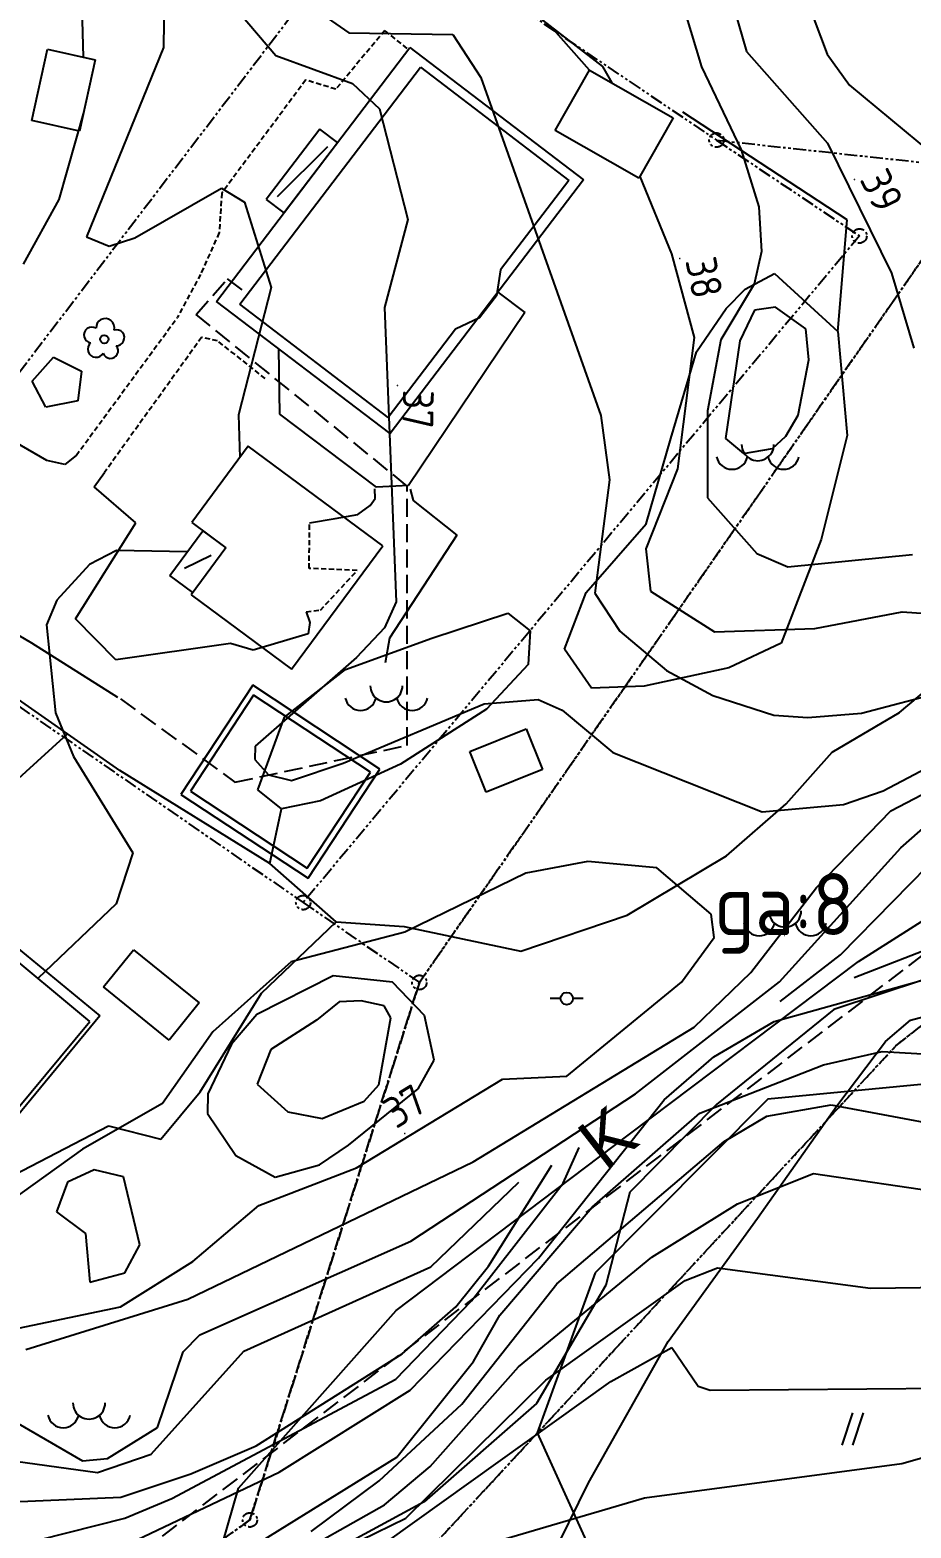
# Model space of a CAD drawing. Header units: metres. Extents: x 139929 to 142176, y 6401995 to 6404420.
# Drawn here: x 140581.7 to 140624.4, y 6402336.5 to 6402409.2 of the extents above; entities that cross this region are included whole.
import ezdxf
from ezdxf.enums import TextEntityAlignment as Align

# ---------------------------------------------------------------- set-up
doc = ezdxf.new("R2010")
doc.units = ezdxf.units.M
doc.header["$LTSCALE"] = 0.5
for name, pattern in [('DASHED', [0.75, 0.5, -0.25]), ('DASHED2', [0.375, 0.25, -0.125]), ('DGN Style 3', [2.464518, 1.76037, -0.704148]), ('HAECK', [0]), ('PHANTOM', [2.5, 1.25, -0.25, 0.25, -0.25, 0.25, -0.25])]:
    doc.linetypes.add(name, pattern=pattern)
doc.layers.get('0').update_dxf_attribs({"color": 1})
doc.layers.add('LM_GRÄNSPUNKT_TEXT_NY', color=94, linetype='Continuous', lineweight=25)
for name, color, linetype in [('M-BEF-BELYSNINGSSTOLPE', 4, 'Continuous'), ('M-BEF-BYGGNAD', 3, 'Continuous'), ('M-BEF-HÄCK', 7, 'Continuous'), ('M-BEF-MARKLINJE', 4, 'Continuous'), ('M-BEF-MUR', 4, 'Continuous'), ('M-BEF-NIVÅKURVA-PRIMÄR-0.5M', 12, 'Continuous'), ('M-BEF-NIVÅKURVA-PRIMÄR-1.0M', 12, 'Continuous'), ('M-BEF-STAKET', 4, 'STAKET'), ('M-BEF-TELE', 4, 'TELELEDNING'), ('M-BEF-TELE-INFO', 4, 'Continuous'), ('M-BEF-TELE-TEXT', 1, 'Continuous'), ('M-BEF-TRÄD', 4, 'Continuous'), ('M-BEF-VÄGKANT', 1, 'DASHED'), ('M-BEF-VÄGKANTSTÖD', 1, 'Continuous'), ('M-GR-FASTIGHETSGRÄNS', 3, 'PHANTOM'), ('M-GR-RÄTTIGHETSGRÄNS', 3, 'DASHED')]:
    doc.layers.add(name, color=color, linetype=linetype)
doc.styles.add('ISO', font='iso.shx', dxfattribs={"height": 2.5})
doc.styles.add('ITALICC', font='italicc', dxfattribs={"oblique": 10})
doc.styles.get("Standard").update_dxf_attribs({"font": 'simplex8.shx'})
doc.styles.add('Style-font35', font='font35.shx')
doc.linetypes.add('STAKET', pattern='A,7,[134,morastr.shx,S=0.8,R=0,X=0,Y=0],0.6,[134,morastr.shx,S=0.8,R=0,X=0,Y=0],1', length=8.6)
doc.linetypes.add('TELELEDNING', pattern='A,3,-0.5,["T",Standard,S=0.5,R=0,X=0,Y=-0.25],-0.5', length=4)

# ---------------------------------------------------------------- blocks, each defined once
blk = doc.blocks.new('osynlig cirkel')
blk.add_circle((0, 0), 0.005)
blk = doc.blocks.new('OSYNLIG')
blk.add_blockref('osynlig cirkel', (0, 0))
blk = doc.blocks.new('PRI_L_ALLM')
for points in [[(-0.3, 0, 0), (-0.8, 0, 0)], [(0.8, 0, 0), (0.3, 0, 0)]]:
    blk.add_polyline3d(points)
blk.add_circle((0, 0), 0.3)
blk = doc.blocks.new('PRI_M_BERG')
for centre, radius, start, end in [((0, 0.867), 0.784, 179.99999, 0.00001), ((-1.252, 0.43), 0.765, 192.29023, 347.70977), ((1.252, 0.43), 0.765, 192.29023, 347.70977)]:
    blk.add_arc(centre, radius, start, end)
blk = doc.blocks.new('PRI_M_ÅKER')
for points in [[(0.259, 1.556, 0), (-0.259, 0, 0)], [(0.778, 1.556, 0), (0.259, 0, 0)]]:
    blk.add_polyline3d(points)
blk = doc.blocks.new('LIGGARPUNKT')
blk.add_circle((0, 0), 0.35)
at = {"layer": 'LM_GRÄNSPUNKT_TEXT_NY', "style": 'ITALICC', "oblique": 10}
blk.add_attdef('PUNKTBETECKNING', (0.5, -0.35), '', height=0.7, dxfattribs=at)
blk = doc.blocks.new('PRI_V_POLLARE')
blk.add_circle((0, 0), 0.2)
blk = doc.blocks.new('PRI_M_LÖVTRÄD')
blk.add_circle((0, 0), 0.2)
for centre, radius, start, end in [((0.047722, 0.56156), 0.443002, 345.022908, 184.096476), ((-0.601762, 0.206006), 0.384732, 57.341651, 261.23001), ((0.585988, 0.07036), 0.392534, 269.444378, 106.321877), ((-0.395828, -0.476108), 0.401424, 131.233971, 330.911027), ((0.306072, -0.564084), 0.367104, 196.976003, 41.224955)]:
    blk.add_arc(centre, radius, start, end)
blk = doc.blocks.new('PRI_NIVÅ_HÖJDPKT')
at = {"color": 0, "linetype": 'Continuous', "lineweight": -3}
blk.add_circle((183, 184), 0.0005, dxfattribs=at)

msp = doc.modelspace()

# ---------------------------------------------------------------- linework, layer by layer
at = {"layer": 'M-BEF-BYGGNAD'}
for p, q in [((140590.717, 6402395.998), (140600.096, 6402408.313)), ((140600.096, 6402408.313), (140608.524, 6402401.895)), ((140581.748, 6402404.773), (140582.511, 6402408.234)), ((140581.748, 6402404.773), (140582.511, 6402408.234)), ((140582.511, 6402408.234), (140584.833, 6402407.723)), ((140582.511, 6402408.234), (140584.833, 6402407.723)), ((140584.833, 6402407.723), (140584.07, 6402404.262)), ((140584.833, 6402407.723), (140584.07, 6402404.262)), ((140591.843, 6402395.859), (140600.612, 6402407.359)), ((140591.843, 6402395.859), (140600.612, 6402407.359)), ((140600.612, 6402407.359), (140607.816, 6402401.855)), ((140600.612, 6402407.359), (140607.816, 6402401.855)), ((140607.154, 6402404.292), (140608.82, 6402407.216)), ((140608.82, 6402407.216), (140612.891, 6402404.896)), ((140584.07, 6402404.262), (140581.748, 6402404.773)), ((140584.07, 6402404.262), (140581.748, 6402404.773)), ((140612.891, 6402404.896), (140611.225, 6402401.972)), ((140595.729, 6402404.354), (140593.127, 6402400.938)), ((140596.585, 6402403.703), (140595.729, 6402404.354)), ((140611.225, 6402401.972), (140607.154, 6402404.292)), ((140593.684, 6402401.091), (140596.123, 6402403.517)), ((140593.983, 6402400.286), (140596.585, 6402403.703)), ((140608.524, 6402401.895), (140599.145, 6402389.58)), ((140607.816, 6402401.855), (140604.51, 6402397.523)), ((140607.816, 6402401.855), (140604.51, 6402397.523)), ((140593.127, 6402400.938), (140593.983, 6402400.286)), ((140604.51, 6402397.523), (140604.301, 6402396.26)), ((140604.51, 6402397.523), (140604.301, 6402396.26)), ((140599.145, 6402389.58), (140590.717, 6402395.998)), ((140604.301, 6402396.26), (140603.488, 6402395.195)), ((140604.301, 6402396.26), (140603.488, 6402395.195)), ((140604.371, 6402396.442), (140605.679, 6402395.457)), ((140599.047, 6402390.365), (140591.843, 6402395.859)), ((140599.047, 6402390.365), (140591.843, 6402395.859)), ((140605.679, 6402395.457), (140600.036, 6402387.064)), ((140603.488, 6402395.195), (140602.311, 6402394.642)), ((140603.488, 6402395.195), (140602.311, 6402394.642)), ((140602.311, 6402394.642), (140599.047, 6402390.365)), ((140602.311, 6402394.642), (140599.047, 6402390.365)), ((140581.769, 6402392.13), (140582.799, 6402393.285)), ((140582.799, 6402393.285), (140584.162, 6402392.612)), ((140593.785, 6402390.52), (140593.742, 6402393.694)), ((140584.162, 6402392.612), (140583.982, 6402391.165)), ((140582.44, 6402390.86), (140581.769, 6402392.13)), ((140583.982, 6402391.165), (140582.44, 6402390.86)), ((140598.491, 6402386.976), (140593.785, 6402390.52)), ((140592.256, 6402388.971), (140589.515, 6402385.266)), ((140598.785, 6402384.139), (140592.256, 6402388.971)), ((140600.036, 6402387.064), (140598.491, 6402386.976)), ((140589.515, 6402385.266), (140591.172, 6402384.04)), ((140588.447, 6402382.695), (140590.055, 6402384.867)), ((140590.055, 6402384.867), (140591.172, 6402384.04)), ((140589.164, 6402383.049), (140590.454, 6402383.687)), ((140591.172, 6402384.04), (140589.484, 6402381.761)), ((140594.356, 6402378.155), (140598.785, 6402384.139)), ((140589.564, 6402381.869), (140588.447, 6402382.695)), ((140589.484, 6402381.761), (140594.356, 6402378.155)), ((140592.479, 6402377.368), (140588.99, 6402372.075)), ((140598.649, 6402373.302), (140592.479, 6402377.368)), ((140592.52, 6402376.886), (140589.45, 6402372.227)), ((140598.19, 6402373.15), (140592.52, 6402376.886)), ((140603.019, 6402374.163), (140605.75, 6402375.252)), ((140605.75, 6402375.252), (140606.538, 6402373.278)), ((140603.807, 6402372.188), (140603.019, 6402374.163)), ((140595.119, 6402368.491), (140598.19, 6402373.15)), ((140595.16, 6402368.009), (140598.649, 6402373.302)), ((140606.538, 6402373.278), (140603.807, 6402372.188)), ((140588.99, 6402372.075), (140595.16, 6402368.009)), ((140589.45, 6402372.227), (140595.119, 6402368.491)), ((140584.569, 6402361.049), (140579.462, 6402365.295)), ((140580.652, 6402364.959), (140585.047, 6402361.325)), ((140585.231, 6402362.733), (140586.685, 6402364.533)), ((140585.231, 6402362.733), (140586.685, 6402364.533)), ((140586.685, 6402364.533), (140589.877, 6402361.955)), ((140586.685, 6402364.533), (140589.877, 6402361.955)), ((140588.424, 6402360.156), (140585.231, 6402362.733)), ((140588.424, 6402360.156), (140585.231, 6402362.733)), ((140589.877, 6402361.955), (140588.424, 6402360.156)), ((140589.877, 6402361.955), (140588.424, 6402360.156)), ((140585.047, 6402361.325), (140580.038, 6402355.268)), ((140580.299, 6402355.915), (140584.569, 6402361.049))]:
    msp.add_line(p, q, dxfattribs=at)
at = {"layer": 'M-BEF-HÄCK', "color": 1, "linetype": 'HAECK', "lineweight": -3}
for p, q in [((140586.017, 6402373.239), (140578.803, 6402378.291)), ((140593.301, 6402368.73), (140586.017, 6402373.239))]:
    msp.add_line(p, q, dxfattribs=at)
at = {"layer": 'M-BEF-HÄCK', "lineweight": -3}
for p, q in [((140586.017, 6402373.239), (140578.803, 6402378.291)), ((140593.301, 6402368.73), (140586.017, 6402373.239))]:
    msp.add_line(p, q, dxfattribs=at)
at = {"layer": 'M-BEF-MARKLINJE'}
for p, q in [((140608.82, 6402407.216, 38.002), (140607.072, 6402409.194, 37.917)), ((140620.871, 6402394.533, 38.664), (140621.323, 6402399.96, 38.948)), ((140616.385, 6402396.588, 38.309), (140617.807, 6402397.342, 38.536)), ((140617.807, 6402397.342, 38.536), (140620.871, 6402394.533, 38.664)), ((140615.464, 6402395.653, 38.096), (140616.385, 6402396.588, 38.309)), ((140614.012, 6402393.552, 37.882), (140615.464, 6402395.653, 38.096)), ((140620.871, 6402394.533, 38.664), (140621.331, 6402389.485, 38.607)), ((140612.777, 6402389.351, 37.74), (140614.012, 6402393.552, 37.882)), ((140621.331, 6402389.485, 38.607), (140620.074, 6402384.448, 38.181)), ((140611.568, 6402385.206, 37.357), (140612.777, 6402389.351, 37.74)), ((140608.663, 6402381.87, 37.328), (140611.568, 6402385.206, 37.357)), ((140620.074, 6402384.448, 38.181), (140618.122, 6402379.406, 37.925)), ((140607.609, 6402379.121, 37.186), (140608.663, 6402381.87, 37.328)), ((140601.177, 6402379.65, 37.098), (140604.857, 6402380.863, 37.169)), ((140604.857, 6402380.863, 37.169), (140605.949, 6402380.016, 37.155)), ((140605.949, 6402380.016, 37.155), (140605.852, 6402378.383, 37.055)), ((140596.985, 6402378.142, 37.155), (140601.177, 6402379.65, 37.098)), ((140618.122, 6402379.406, 37.925), (140615.591, 6402378.21, 37.641)), ((140608.925, 6402377.226, 37.072), (140607.609, 6402379.121, 37.186)), ((140594.024, 6402375.821, 37.069), (140596.985, 6402378.142, 37.155)), ((140605.852, 6402378.383, 37.055), (140603.82, 6402376.211, 36.942)), ((140615.591, 6402378.21, 37.641), (140611.476, 6402377.335, 37.214)), ((140623.869, 6402376.046, 37.575), (140626.318, 6402378.11, 37.931)), ((140611.476, 6402377.335, 37.214), (140608.925, 6402377.226, 37.072)), ((140592.72, 6402372.301, 36.942), (140594.024, 6402375.821, 37.069)), ((140603.82, 6402376.211, 36.942), (140599.649, 6402373.55, 36.7)), ((140620.609, 6402374.13, 37.277), (140623.869, 6402376.046, 37.575)), ((140579.625, 6402371.51, 35.932), (140583.478, 6402375.017, 36.359)), ((140618.362, 6402371.62, 36.936), (140620.609, 6402374.13, 37.277)), ((140599.649, 6402373.55, 36.7), (140595.773, 6402371.759, 36.672)), ((140593.874, 6402371.382, 36.771), (140592.72, 6402372.301, 36.942)), ((140593.301, 6402368.73, 36.768), (140593.874, 6402371.382, 36.771)), ((140595.773, 6402371.759, 36.672), (140593.874, 6402371.382, 36.771)), ((140615.474, 6402369.103, 36.879), (140618.362, 6402371.62, 36.936)), ((140621.884, 6402363.961), (140633.39, 6402371.302)), ((140610.658, 6402366.221, 36.907), (140615.474, 6402369.103, 36.879)), ((140596.533, 6402365.9, 36.979), (140593.301, 6402368.73, 36.768)), ((140605.49, 6402364.465, 37.22), (140610.658, 6402366.221, 36.907)), ((140592.894, 6402362.427, 37.078), (140596.533, 6402365.9, 36.979)), ((140596.533, 6402365.9, 36.979), (140599.822, 6402365.668, 37.121)), ((140599.822, 6402365.668, 37.121), (140605.49, 6402364.465, 37.22)), ((140610.766, 6402355.597), (140621.884, 6402363.961)), ((140625.087, 6402363.092, 33.226), (140620.688, 6402361.636, 33.184)), ((140589.922, 6402357.644, 37.206), (140592.894, 6402362.427, 37.078)), ((140624.407, 6402361.12, 33.167), (140626.866, 6402361.779, 33.238)), ((140620.688, 6402361.636, 33.184), (140614.984, 6402357.031, 32.53)), ((140623.198, 6402360.094, 33.138), (140624.407, 6402361.12, 33.167)), ((140620.822, 6402356.963, 32.669), (140623.198, 6402360.094, 33.138)), ((140588.016, 6402355.346, 37.135), (140589.922, 6402357.644, 37.206)), ((140614.984, 6402357.031, 32.53), (140610.773, 6402352.773, 32.246)), ((140616.978, 6402351.522, 31.831), (140620.822, 6402356.963, 32.669)), ((140578.358, 6402352.297, 36.538), (140585.466, 6402355.989, 36.936)), ((140585.466, 6402355.989, 36.936), (140588.016, 6402355.346, 37.135)), ((140599.442, 6402347.032), (140610.766, 6402355.597)), ((140610.773, 6402352.773, 32.246), (140609.619, 6402348.266, 31.834)), ((140612.639, 6402345.539, 31.12), (140616.978, 6402351.522, 31.831)), ((140609.619, 6402348.266, 31.834), (140606.254, 6402342.53, 31.222)), ((140591.779, 6402338.41), (140599.442, 6402347.032)), ((140608.769, 6402338.681, 30.537), (140612.639, 6402345.539, 31.12)), ((140606.254, 6402342.53, 31.222), (140600.803, 6402337.751, 30.981)), ((140606.534, 6402334.125, 30.04), (140608.769, 6402338.681, 30.537)), ((140589.843, 6402331.728), (140591.779, 6402338.41)), ((140600.803, 6402337.751, 30.981), (140593.748, 6402333.944, 31.208))]:
    msp.add_line(p, q, dxfattribs=at)
at = {"layer": 'M-BEF-MARKLINJE', "lineweight": -3}
for p, q in [((140608.82, 6402407.216), (140607.072, 6402409.194)), ((140620.871, 6402394.533), (140621.323, 6402399.96)), ((140616.385, 6402396.588), (140617.807, 6402397.342)), ((140617.807, 6402397.342), (140620.871, 6402394.533)), ((140615.464, 6402395.653), (140616.385, 6402396.588)), ((140614.012, 6402393.552), (140615.464, 6402395.653)), ((140620.871, 6402394.533), (140621.331, 6402389.485)), ((140612.777, 6402389.351), (140614.012, 6402393.552)), ((140621.331, 6402389.485), (140620.074, 6402384.448)), ((140611.568, 6402385.206), (140612.777, 6402389.351)), ((140608.663, 6402381.87), (140611.568, 6402385.206)), ((140620.074, 6402384.448), (140618.122, 6402379.406)), ((140607.609, 6402379.121), (140608.663, 6402381.87)), ((140618.122, 6402379.406), (140615.591, 6402378.21)), ((140608.925, 6402377.226), (140607.609, 6402379.121)), ((140615.591, 6402378.21), (140611.476, 6402377.335)), ((140623.869, 6402376.046), (140626.318, 6402378.11)), ((140611.476, 6402377.335), (140608.925, 6402377.226)), ((140620.609, 6402374.13), (140623.869, 6402376.046)), ((140579.625, 6402371.51), (140583.478, 6402375.017)), ((140618.362, 6402371.62), (140620.609, 6402374.13)), ((140615.474, 6402369.103), (140618.362, 6402371.62)), ((140593.301, 6402368.73), (140593.411, 6402369.241)), ((140610.658, 6402366.221), (140615.474, 6402369.103)), ((140596.533, 6402365.9), (140593.301, 6402368.73)), ((140605.49, 6402364.465), (140610.658, 6402366.221)), ((140592.894, 6402362.427), (140596.533, 6402365.9)), ((140596.533, 6402365.9), (140599.822, 6402365.668)), ((140599.822, 6402365.668), (140605.49, 6402364.465)), ((140625.087, 6402363.092), (140620.688, 6402361.636)), ((140589.922, 6402357.644), (140592.894, 6402362.427)), ((140624.407, 6402361.12), (140626.866, 6402361.779)), ((140620.688, 6402361.636), (140614.984, 6402357.031)), ((140623.198, 6402360.094), (140624.407, 6402361.12)), ((140620.822, 6402356.963), (140623.198, 6402360.094)), ((140588.016, 6402355.346), (140589.922, 6402357.644)), ((140614.984, 6402357.031), (140610.773, 6402352.773)), ((140616.978, 6402351.522), (140620.822, 6402356.963)), ((140578.358, 6402352.297), (140585.466, 6402355.989)), ((140585.466, 6402355.989), (140588.016, 6402355.346)), ((140610.773, 6402352.773), (140609.619, 6402348.266)), ((140612.639, 6402345.539), (140616.978, 6402351.522)), ((140609.619, 6402348.266), (140606.254, 6402342.53)), ((140608.769, 6402338.681), (140612.639, 6402345.539)), ((140606.254, 6402342.53), (140600.803, 6402337.751)), ((140606.534, 6402334.125), (140608.769, 6402338.681)), ((140600.803, 6402337.751), (140593.748, 6402333.944))]:
    msp.add_line(p, q, dxfattribs=at)
at = {"layer": 'M-BEF-MARKLINJE', "lineweight": -3, "ltscale": 0.8}
for p, q in [((140626.636, 6402358.162), (140617.479, 6402357.295)), ((140617.479, 6402357.295), (140609.096, 6402348.858)), ((140609.096, 6402348.858), (140606.279, 6402341.107)), ((140606.279, 6402341.107), (140612.324, 6402327.805))]:
    msp.add_line(p, q, dxfattribs=at)
at = {"layer": 'M-BEF-MUR', "lineweight": -3}
for p, q in [((140582.477, 6402388.273), (140579.069, 6402390.238)), ((140583.351, 6402388.085), (140582.477, 6402388.273)), ((140583.907, 6402388.522), (140583.351, 6402388.085)), ((140584.784, 6402387.005), (140585.276, 6402387.692)), ((140586.796, 6402385.248), (140584.784, 6402387.005)), ((140583.873, 6402380.6), (140586.796, 6402385.248))]:
    msp.add_line(p, q, dxfattribs=at)
at = {"layer": 'M-BEF-NIVÅKURVA-PRIMÄR-0.5M', "linetype": 'Continuous', "lineweight": -3}
for p, q in [((140588.267, 6402417.001, 36.5), (140588.136, 6402408.318, 36.5)), ((140611.782, 6402415.615, 38.5), (140614.255, 6402407.383, 38.5)), ((140619.385, 6402410.563, 39.5), (140620.353, 6402407.984, 39.5)), ((140595.192, 6402410.363, 37.5), (140597.142, 6402409.032, 37.5)), ((140597.142, 6402409.032, 37.5), (140602.181, 6402408.942, 37.5)), ((140588.136, 6402408.318, 36.5), (140584.402, 6402399.126, 36.5)), ((140602.181, 6402408.942, 37.5), (140603.541, 6402406.855, 37.5)), ((140620.353, 6402407.984, 39.5), (140621.44, 6402406.492, 39.5)), ((140603.541, 6402406.855, 37.5), (140609.376, 6402390.453, 37.5)), ((140614.255, 6402407.383, 38.5), (140616.191, 6402403.356, 38.5)), ((140621.44, 6402406.492, 39.5), (140628.561, 6402400.572, 39.5)), ((140616.191, 6402403.356, 38.5), (140617.051, 6402400.587, 38.5)), ((140586.748, 6402399.074, 36.5), (140590.956, 6402401.497, 36.5)), ((140590.956, 6402401.497, 36.5), (140592.079, 6402400.809, 36.5)), ((140592.079, 6402400.809, 36.5), (140593.368, 6402396.675, 36.5)), ((140617.051, 6402400.587, 38.5), (140617.178, 6402398.412, 38.5)), ((140584.402, 6402399.126, 36.5), (140585.503, 6402398.676, 36.5)), ((140585.503, 6402398.676, 36.5), (140586.748, 6402399.074, 36.5)), ((140617.178, 6402398.412, 38.5), (140616.815, 6402396.826, 38.5)), ((140593.368, 6402396.675, 36.5), (140591.783, 6402390.486, 36.5)), ((140616.815, 6402396.826, 38.5), (140615.194, 6402394.138, 38.5)), ((140615.194, 6402394.138, 38.5), (140614.558, 6402390.679, 38.5)), ((140591.783, 6402390.486, 36.5), (140591.853, 6402388.425, 36.5)), ((140609.376, 6402390.453, 37.5), (140609.793, 6402387.338, 37.5)), ((140614.558, 6402390.679, 38.5), (140614.547, 6402386.466, 38.5)), ((140609.793, 6402387.338, 37.5), (140609.087, 6402381.847, 37.5)), ((140614.547, 6402386.466, 38.5), (140616.939, 6402383.765, 38.5)), ((140585.857, 6402383.904, 36.5), (140584.553, 6402383.223, 36.5)), ((140589.296, 6402383.841, 36.5), (140585.857, 6402383.904, 36.5)), ((140616.939, 6402383.765, 38.5), (140618.448, 6402383.111, 38.5)), ((140618.448, 6402383.111, 38.5), (140624.507, 6402383.713, 38.5)), ((140584.553, 6402383.223, 36.5), (140582.963, 6402381.492, 36.5)), ((140582.963, 6402381.492, 36.5), (140582.464, 6402380.297, 36.5)), ((140609.087, 6402381.847, 37.5), (140610.289, 6402379.994, 37.5)), ((140623.448, 6402371.285, 36.5), (140643.908, 6402381.87, 36.5)), ((140582.464, 6402380.297, 36.5), (140582.907, 6402376.027, 36.5)), ((140610.289, 6402379.994, 37.5), (140612.559, 6402378.082, 37.5)), ((140622.025, 6402376.021, 37.5), (140631.418, 6402378.479, 37.5)), ((140612.559, 6402378.082, 37.5), (140614.809, 6402376.867, 37.5)), ((140614.809, 6402376.867, 37.5), (140617.774, 6402375.925, 37.5)), ((140582.907, 6402376.027, 36.5), (140583.77, 6402373.913, 36.5)), ((140617.774, 6402375.925, 37.5), (140619.419, 6402375.805, 37.5)), ((140619.419, 6402375.805, 37.5), (140622.025, 6402376.021, 37.5)), ((140583.77, 6402373.913, 36.5), (140586.652, 6402369.245, 36.5)), ((140619.846, 6402367.562, 36.5), (140623.448, 6402371.285, 36.5)), ((140621.01, 6402364.298, 35.5), (140628.083, 6402371.515, 35.5)), ((140586.652, 6402369.245, 36.5), (140585.84, 6402366.766, 36.5)), ((140616.655, 6402363.427, 36.5), (140619.846, 6402367.562, 36.5)), ((140585.84, 6402366.766, 36.5), (140582.047, 6402363.146, 36.5)), ((140618.085, 6402362.031, 35.5), (140621.01, 6402364.298, 35.5)), ((140596.373, 6402363.274, 37.5), (140592.675, 6402361.394, 37.5)), ((140599.26, 6402362.97, 37.5), (140596.373, 6402363.274, 37.5)), ((140613.896, 6402360.786, 36.5), (140616.655, 6402363.427, 36.5)), ((140617.784, 6402361.06, 33.5), (140627.413, 6402363.734, 33.5)), ((140600.821, 6402361.347, 37.5), (140599.26, 6402362.97, 37.5)), ((140592.675, 6402361.394, 37.5), (140591.443, 6402359.959, 37.5)), ((140601.278, 6402359.176, 37.5), (140600.821, 6402361.347, 37.5)), ((140614.862, 6402359.346, 33.5), (140617.784, 6402361.06, 33.5)), ((140603.182, 6402354.243, 36.5), (140613.896, 6402360.786, 36.5)), ((140591.443, 6402359.959, 37.5), (140590.298, 6402357.549, 37.5)), ((140600.506, 6402357.795, 37.5), (140601.278, 6402359.176, 37.5)), ((140612.44, 6402357.252, 33.5), (140614.862, 6402359.346, 33.5)), ((140590.298, 6402357.549, 37.5), (140590.282, 6402356.595, 37.5)), ((140597.128, 6402355.056, 37.5), (140600.506, 6402357.795, 37.5)), ((140606.342, 6402349.573, 33.5), (140612.44, 6402357.252, 33.5)), ((140617.427, 6402356.468, 32.5), (140620.547, 6402357.008, 32.5)), ((140620.547, 6402357.008, 32.5), (140628.544, 6402355.512, 32.5)), ((140590.282, 6402356.595, 37.5), (140591.648, 6402354.554, 37.5)), ((140615.357, 6402355.228, 32.5), (140617.427, 6402356.468, 32.5)), ((140607.236, 6402348.323, 32.5), (140615.357, 6402355.228, 32.5)), ((140591.648, 6402354.554, 37.5), (140593.562, 6402353.506, 37.5)), ((140595.72, 6402354.103, 37.5), (140597.128, 6402355.056, 37.5)), ((140584.785, 6402353.868, 37.5), (140583.48, 6402353.267, 37.5)), ((140586.205, 6402353.525, 37.5), (140584.785, 6402353.868, 37.5)), ((140589.32, 6402347.577, 36.5), (140603.182, 6402354.243, 36.5)), ((140593.562, 6402353.506, 37.5), (140595.72, 6402354.103, 37.5)), ((140603.916, 6402349.181, 34.5), (140606.992, 6402354.089, 34.5)), ((140583.48, 6402353.267, 37.5), (140582.952, 6402351.821, 37.5)), ((140586.994, 6402350.216, 37.5), (140586.205, 6402353.525, 37.5)), ((140601.116, 6402349.159, 35.5), (140605.39, 6402353.269, 35.5)), ((140582.952, 6402351.821, 37.5), (140584.351, 6402350.775, 37.5)), ((140584.351, 6402350.775, 37.5), (140584.565, 6402348.409, 37.5)), ((140586.263, 6402348.859, 37.5), (140586.994, 6402350.216, 37.5)), ((140600.123, 6402343.171, 33.5), (140606.342, 6402349.573, 33.5)), ((140584.565, 6402348.409, 37.5), (140586.263, 6402348.859, 37.5)), ((140592.036, 6402345.06, 35.5), (140601.116, 6402349.159, 35.5)), ((140602.33, 6402347.21, 34.5), (140603.916, 6402349.181, 34.5)), ((140613.475, 6402348.487, 31.5), (140615.031, 6402349.104, 31.5)), ((140615.031, 6402349.104, 31.5), (140622.469, 6402348.119, 31.5)), ((140602.633, 6402342.485, 32.5), (140607.236, 6402348.323, 32.5)), ((140606.707, 6402343.65, 31.5), (140613.475, 6402348.487, 31.5)), ((140622.469, 6402348.119, 31.5), (140629.326, 6402348.212, 31.5)), ((140581.457, 6402345.136, 36.5), (140589.32, 6402347.577, 36.5)), ((140599.724, 6402344.93, 34.5), (140602.33, 6402347.21, 34.5)), ((140587.546, 6402340.062, 35.5), (140592.036, 6402345.06, 35.5)), ((140592.649, 6402340.471, 34.5), (140599.724, 6402344.93, 34.5)), ((140599.914, 6402336.965, 31.5), (140606.707, 6402343.65, 31.5)), ((140593.758, 6402339.195, 33.5), (140600.123, 6402343.171, 33.5)), ((140598.614, 6402338.763, 32.5), (140602.633, 6402342.485, 32.5)), ((140575.8, 6402340.439, 35.5), (140584.932, 6402339.171, 35.5)), ((140584.932, 6402339.171, 35.5), (140587.546, 6402340.062, 35.5)), ((140589.472, 6402339.108, 34.5), (140592.649, 6402340.471, 34.5)), ((140623.987, 6402339.607, 30.5), (140626.846, 6402340.436, 30.5)), ((140611.501, 6402337.949, 30.5), (140623.987, 6402339.607, 30.5)), ((140578.625, 6402332.016, 33.5), (140593.758, 6402339.195, 33.5)), ((140586.065, 6402337.986, 34.5), (140589.472, 6402339.108, 34.5)), ((140595.316, 6402336.319, 32.5), (140598.614, 6402338.763, 32.5)), ((140580.803, 6402337.752, 34.5), (140586.065, 6402337.986, 34.5)), ((140601.636, 6402335.05, 30.5), (140611.501, 6402337.949, 30.5)), ((140589.351, 6402331.821, 31.5), (140599.914, 6402336.965, 31.5))]:
    msp.add_line(p, q, dxfattribs=at)
at = {"layer": 'M-BEF-NIVÅKURVA-PRIMÄR-1.0M', "linetype": 'Continuous', "lineweight": -3}
for p, q in [((140584.118, 6402412.133, 36), (140584.246, 6402407.852, 36)), ((140615.21, 6402412.394, 39), (140616.452, 6402408.113, 39)), ((140591.81, 6402410.015, 37), (140593.598, 6402407.934, 37)), ((140605.626, 6402410.346, 38), (140609.448, 6402407.4, 38)), ((140593.598, 6402407.934, 37), (140597.312, 6402406.571, 37)), ((140616.452, 6402408.113, 39), (140620.378, 6402403.67, 39)), ((140609.448, 6402407.4, 38), (140609.903, 6402406.598, 38)), ((140597.312, 6402406.571, 37), (140598.637, 6402405.34, 37)), ((140584.28, 6402405.215, 36), (140583.057, 6402400.942, 36)), ((140598.637, 6402405.34, 37), (140600.008, 6402399.975, 37)), ((140620.378, 6402403.67, 39), (140623.49, 6402397.362, 39)), ((140611.272, 6402402.055, 38), (140612.808, 6402398.297, 38)), ((140583.057, 6402400.942, 36), (140581.339, 6402397.797, 36)), ((140600.008, 6402399.975, 37), (140598.869, 6402395.707, 37)), ((140612.808, 6402398.297, 38), (140613.911, 6402394.251, 38)), ((140623.49, 6402397.362, 39), (140624.56, 6402393.721, 39)), ((140598.869, 6402395.707, 37), (140599.433, 6402381.416, 37)), ((140616.838, 6402395.571, 39), (140616.128, 6402394.088, 39)), ((140617.86, 6402395.715, 39), (140616.838, 6402395.571, 39)), ((140619.328, 6402394.665, 39), (140617.86, 6402395.715, 39)), ((140619.47, 6402393.166, 39), (140619.328, 6402394.665, 39)), ((140613.911, 6402394.251, 38), (140613.094, 6402387.868, 38)), ((140616.128, 6402394.088, 39), (140615.427, 6402389.343, 39)), ((140618.945, 6402390.476, 39), (140619.47, 6402393.166, 39)), ((140618.349, 6402389.45, 39), (140618.945, 6402390.476, 39)), ((140617.705, 6402388.86, 39), (140618.349, 6402389.45, 39)), ((140615.427, 6402389.343, 39), (140616.292, 6402388.611, 39)), ((140616.292, 6402388.611, 39), (140617.705, 6402388.86, 39)), ((140613.094, 6402387.868, 38), (140611.559, 6402383.998, 38)), ((140611.559, 6402383.998, 38), (140611.782, 6402381.931, 38)), ((140599.433, 6402381.416, 37), (140598.872, 6402380.152, 37)), ((140611.782, 6402381.931, 38), (140614.895, 6402379.966, 38)), ((140619.754, 6402380.121, 38), (140624.008, 6402380.936, 38)), ((140624.008, 6402380.936, 38), (140627.121, 6402380.722, 38)), ((140598.872, 6402380.152, 37), (140597.52, 6402378.714, 37)), ((140614.895, 6402379.966, 38), (140619.754, 6402380.121, 38)), ((140597.52, 6402378.714, 37), (140592.587, 6402374.419, 37)), ((140623.072, 6402372.243, 37), (140635.079, 6402378.608, 37)), ((140596.873, 6402373.591, 37), (140603.713, 6402376.47, 37)), ((140603.713, 6402376.47, 37), (140606.337, 6402376.684, 37)), ((140606.337, 6402376.684, 37), (140607.498, 6402376.165, 37)), ((140607.498, 6402376.165, 37), (140609.954, 6402374.105, 37)), ((140592.587, 6402374.419, 37), (140592.581, 6402373.765, 37)), ((140592.581, 6402373.765, 37), (140593.237, 6402373.022, 37)), ((140594.35, 6402372.755, 37), (140596.873, 6402373.591, 37)), ((140609.954, 6402374.105, 37), (140617.202, 6402371.225, 37)), ((140593.237, 6402373.022, 37), (140594.35, 6402372.755, 37)), ((140621.148, 6402371.58, 37), (140623.072, 6402372.243, 37)), ((140617.202, 6402371.225, 37), (140621.148, 6402371.58, 37)), ((140623.931, 6402369.479, 36), (140626.539, 6402371.775, 36)), ((140618.041, 6402362.989, 36), (140623.931, 6402369.479, 36)), ((140608.743, 6402368.812, 37), (140605.737, 6402368.257, 37)), ((140612.09, 6402368.518, 37), (140608.743, 6402368.812, 37)), ((140614.728, 6402366.267, 37), (140612.09, 6402368.518, 37)), ((140605.737, 6402368.257, 37), (140599.863, 6402365.399, 37)), ((140614.882, 6402365.133, 37), (140614.728, 6402366.267, 37)), ((140599.863, 6402365.399, 37), (140594.339, 6402363.948, 37)), ((140621.666, 6402363.188, 34), (140627.384, 6402365.417, 34)), ((140613.286, 6402362.973, 37), (140614.882, 6402365.133, 37)), ((140594.339, 6402363.948, 37), (140590.537, 6402360.557, 37)), ((140607.726, 6402358.4, 37), (140613.286, 6402362.973, 37)), ((140611.048, 6402357.543, 36), (140618.041, 6402362.989, 36)), ((140596.676, 6402362.009, 38), (140595.574, 6402361.118, 38)), ((140597.733, 6402362.053, 38), (140596.676, 6402362.009, 38)), ((140598.85, 6402361.81, 38), (140597.733, 6402362.053, 38)), ((140599.173, 6402361.228, 38), (140598.85, 6402361.81, 38)), ((140595.574, 6402361.118, 38), (140593.351, 6402359.7, 38)), ((140598.589, 6402357.99, 38), (140599.173, 6402361.228, 38)), ((140590.537, 6402360.557, 37), (140588.095, 6402357.079, 37)), ((140593.351, 6402359.7, 38), (140592.697, 6402358.02, 38)), ((140620.189, 6402358.957, 33), (140623.034, 6402359.607, 33)), ((140623.034, 6402359.607, 33), (140625.549, 6402359.454, 33)), ((140614.172, 6402356.607, 33), (140620.189, 6402358.957, 33)), ((140597.506, 6402353.952, 37), (140604.595, 6402358.261, 37)), ((140604.595, 6402358.261, 37), (140607.726, 6402358.4, 37)), ((140592.697, 6402358.02, 38), (140594.183, 6402356.672, 38)), ((140597.889, 6402357.195, 38), (140598.589, 6402357.99, 38)), ((140600.149, 6402350.407, 36), (140611.048, 6402357.543, 36)), ((140588.095, 6402357.079, 37), (140584.208, 6402354.859, 37)), ((140594.183, 6402356.672, 38), (140595.842, 6402356.348, 38)), ((140595.842, 6402356.348, 38), (140597.889, 6402357.195, 38)), ((140608.946, 6402352.044, 33), (140614.172, 6402356.607, 33)), ((140584.208, 6402354.859, 37), (140579.073, 6402351.175, 37)), ((140607.547, 6402353.214, 34), (140608.317, 6402354.941, 34)), ((140592.778, 6402352.124, 37), (140597.506, 6402353.952, 37)), ((140603.094, 6402347.506, 34), (140607.547, 6402353.214, 34)), ((140616.009, 6402352.217, 32), (140619.702, 6402353.68, 32)), ((140619.702, 6402353.68, 32), (140627.433, 6402352.541, 32)), ((140589.569, 6402349.412, 37), (140592.778, 6402352.124, 37)), ((140604.469, 6402346.804, 33), (140608.946, 6402352.044, 33)), ((140611.849, 6402349.618, 32), (140616.009, 6402352.217, 32)), ((140589.915, 6402345.859, 36), (140600.149, 6402350.407, 36)), ((140586.062, 6402347.212, 37), (140589.569, 6402349.412, 37)), ((140605.378, 6402344.301, 32), (140611.849, 6402349.618, 32)), ((140599.426, 6402343.698, 34), (140603.094, 6402347.506, 34)), ((140579.362, 6402345.816, 37), (140586.062, 6402347.212, 37)), ((140603.194, 6402344.557, 33), (140604.469, 6402346.804, 33)), ((140589.098, 6402345.029, 36), (140589.915, 6402345.859, 36)), ((140609.866, 6402343.596, 31), (140612.817, 6402345.232, 31)), ((140612.817, 6402345.232, 31), (140614.098, 6402343.358, 31)), ((140587.86, 6402341.351, 36), (140589.098, 6402345.029, 36)), ((140599.463, 6402339.922, 33), (140603.194, 6402344.557, 33)), ((140588.543, 6402337.916, 34), (140599.426, 6402343.698, 34)), ((140595.857, 6402333.573, 31), (140609.866, 6402343.596, 31)), ((140601.094, 6402339.47, 32), (140605.378, 6402344.301, 32)), ((140614.098, 6402343.358, 31), (140614.686, 6402343.177, 31)), ((140614.686, 6402343.177, 31), (140628, 6402343.281, 31)), ((140580.595, 6402341.85, 36), (140584.211, 6402339.739, 36)), ((140585.421, 6402339.849, 36), (140587.86, 6402341.351, 36)), ((140584.211, 6402339.739, 36), (140585.421, 6402339.849, 36)), ((140590.719, 6402334.5, 33), (140599.463, 6402339.922, 33)), ((140598.879, 6402337.605, 32), (140601.094, 6402339.47, 32)), ((140586.271, 6402336.953, 34), (140588.543, 6402337.916, 34)), ((140592.994, 6402334.299, 32), (140598.879, 6402337.605, 32)), ((140580.695, 6402335.549, 34), (140586.271, 6402336.953, 34))]:
    msp.add_line(p, q, dxfattribs=at)
at = {"layer": 'M-BEF-STAKET', "color": 1, "linetype": 'STAKET', "lineweight": -3}
msp.add_line((140621.323, 6402399.96), (140613.36, 6402405.18), dxfattribs=at)
at = {"layer": 'M-BEF-STAKET', "lineweight": -3}
msp.add_line((140621.323, 6402399.96), (140613.36, 6402405.18), dxfattribs=at)
at = {"layer": 'M-BEF-TELE', "linetype": 'Continuous'}
for p, q in [((140581.751, 6402379.41), (140576.4, 6402382.551)), ((140585.931, 6402376.779), (140581.751, 6402379.41))]:
    msp.add_line(p, q, dxfattribs=at)
at = {"layer": 'M-BEF-TELE-INFO', "linetype": 'DGN Style 3'}
for p, q in [((140589.73, 6402395.362), (140591.242, 6402397.09)), ((140591.242, 6402397.09), (140592.23, 6402396.333)), ((140599.977, 6402387.035), (140589.73, 6402395.362)), ((140599.972, 6402374.453), (140599.977, 6402387.035)), ((140574.379, 6402325.619), (140652.269, 6402385.095)), ((140586.053, 6402376.714), (140591.613, 6402372.67)), ((140591.613, 6402372.67), (140599.972, 6402374.453))]:
    msp.add_line(p, q, dxfattribs=at)
at = {"layer": 'M-BEF-VÄGKANT', "lineweight": -3}
for p, q in [((140598.881, 6402409.136), (140596.507, 6402406.287)), ((140599.974, 6402408.268), (140598.881, 6402409.136)), ((140595.047, 6402406.739), (140590.971, 6402401.247)), ((140596.507, 6402406.287), (140595.047, 6402406.739)), ((140590.971, 6402401.247), (140590.843, 6402399.331)), ((140590.843, 6402399.331), (140589.944, 6402397.308)), ((140589.944, 6402397.308), (140588.819, 6402395.219)), ((140583.907, 6402388.522), (140588.819, 6402395.219)), ((140589.995, 6402394.251), (140585.276, 6402387.692)), ((140590.771, 6402394.08), (140589.995, 6402394.251)), ((140593.087, 6402392.252), (140590.771, 6402394.08)), ((140595.216, 6402383.039), (140595.236, 6402385.246)), ((140597.547, 6402382.946), (140595.216, 6402383.039)), ((140595.76, 6402381.015), (140597.547, 6402382.946)), ((140595.071, 6402380.931), (140595.76, 6402381.015))]:
    msp.add_line(p, q, dxfattribs=at)
at = {"layer": 'M-BEF-VÄGKANTSTÖD', "lineweight": -3}
for p, q in [((140598.411, 6402386.436), (140598.406, 6402386.897)), ((140600.119, 6402386.891), (140600.26, 6402386.337)), ((140597.583, 6402385.648), (140598.171, 6402386.097)), ((140598.171, 6402386.097), (140598.411, 6402386.436)), ((140600.26, 6402386.337), (140602.384, 6402384.655)), ((140595.236, 6402385.246), (140596.469, 6402385.466)), ((140596.469, 6402385.466), (140597.583, 6402385.648)), ((140602.384, 6402384.655), (140599.114, 6402379.653)), ((140595.071, 6402380.931), (140595.249, 6402380.412)), ((140585.835, 6402378.61), (140583.873, 6402380.6)), ((140595.249, 6402380.412), (140595.165, 6402379.868)), ((140591.39, 6402379.394), (140585.835, 6402378.61)), ((140592.5, 6402379.079), (140591.39, 6402379.394)), ((140595.165, 6402379.868), (140592.5, 6402379.079)), ((140599.114, 6402379.653), (140598.904, 6402378.459))]:
    msp.add_line(p, q, dxfattribs=at)
at = {"layer": 'M-GR-FASTIGHETSGRÄNS'}
for p, q in [((140575.056, 6402384.582), (140598.321, 6402415.062)), ((140575.056, 6402384.582), (140598.321, 6402415.062)), ((140598.321, 6402415.062), (140614.987, 6402403.821)), ((140598.321, 6402415.062), (140614.987, 6402403.821)), ((140614.987, 6402403.821), (140621.929, 6402399.17)), ((140614.987, 6402403.821), (140628.023, 6402402.407)), ((140614.987, 6402403.821), (140628.023, 6402402.407)), ((140614.987, 6402403.821), (140621.929, 6402399.17)), ((140628.022, 6402402.406), (140600.565, 6402362.95)), ((140621.929, 6402399.17), (140594.925, 6402366.828)), ((140621.929, 6402399.17), (140594.925, 6402366.828)), ((140570.844, 6402383.445), (140594.925, 6402366.828)), ((140570.844, 6402383.445), (140594.925, 6402366.828)), ((140623.697, 6402359.884), (140652.256, 6402382.112)), ((140594.925, 6402366.828), (140600.565, 6402362.95)), ((140594.925, 6402366.828), (140600.565, 6402362.95)), ((140592.336, 6402336.875), (140600.565, 6402362.95)), ((140600.565, 6402362.95), (140592.336, 6402336.875)), ((140592.336, 6402336.875), (140600.565, 6402362.95)), ((140594.003, 6402327.817), (140623.697, 6402359.884)), ((140580.841, 6402328.643), (140592.336, 6402336.875)), ((140592.336, 6402336.875), (140580.841, 6402328.643)), ((140580.841, 6402328.643), (140592.336, 6402336.875))]:
    msp.add_line(p, q, dxfattribs=at)
at = {"layer": 'M-GR-RÄTTIGHETSGRÄNS', "color": 1, "linetype": 'DASHED2', "lineweight": -3}
for p, q in [((140600.565, 6402362.95), (140628.023, 6402402.407)), ((140623.697, 6402359.884), (140652.256, 6402382.112)), ((140594.003, 6402327.817), (140623.697, 6402359.884))]:
    msp.add_line(p, q, dxfattribs=at)

# ---------------------------------------------------------------- block references
at = {"layer": 'M-BEF-BELYSNINGSSTOLPE'}
msp.add_blockref('PRI_L_ALLM', (140607.718, 6402362.167), dxfattribs=at)
msp.add_blockref('PRI_L_ALLM', (140607.718, 6402362.167), dxfattribs=at)
at = {"layer": 'M-BEF-MARKLINJE'}
for name, p in [('PRI_M_BERG', (140616.992, 6402388.184, 38.866)), ('PRI_M_BERG', (140616.992, 6402388.184, 38.866)), ('PRI_M_BERG', (140598.964, 6402376.484, 37.828)), ('PRI_M_BERG', (140618.316, 6402365.553, 36.529)), ('PRI_M_BERG', (140618.316, 6402365.553, 36.529)), ('PRI_M_BERG', (140584.531, 6402341.682, 36.33)), ('PRI_M_BERG', (140584.531, 6402341.682, 36.33)), ('PRI_M_ÅKER', (140621.33, 6402340.508, 30.671)), ('PRI_M_ÅKER', (140621.33, 6402340.508, 30.671))]:
    msp.add_blockref(name, p, dxfattribs=at)
at = {"layer": 'M-BEF-NIVÅKURVA-PRIMÄR-1.0M', "color": 1, "linetype": 'Continuous', "lineweight": -3, "xscale": 0.001, "yscale": 0.001, "zscale": 0.001}
for p in [(140621.507, 6402401.719, 39), (140613.022, 6402397.888, 38), (140599.316, 6402391.725, 37), (140599.671, 6402355.439, 37)]:
    msp.add_blockref('PRI_NIVÅ_HÖJDPKT', p, dxfattribs=at)
at = {"layer": 'M-BEF-TRÄD', "color": 1, "linetype": 'Continuous', "lineweight": -3}
msp.add_blockref('PRI_M_LÖVTRÄD', (140585.268, 6402394.16), dxfattribs=at)
at = {"layer": 'M-GR-FASTIGHETSGRÄNS'}
for p in [(140614.987, 6402403.821), (140621.929, 6402399.17), (140594.925, 6402366.828), (140600.565, 6402362.95), (140592.336, 6402336.875)]:
    msp.add_blockref('LIGGARPUNKT', p, dxfattribs=at)
at = {"layer": 'M-GR-RÄTTIGHETSGRÄNS', "lineweight": -3}
msp.add_blockref('OSYNLIG', (140618.277, 6402365.248), dxfattribs=at)
at = {"layer": 'M-GR-RÄTTIGHETSGRÄNS', "color": 1, "linetype": 'Continuous', "lineweight": -3, "xscale": 0.01, "yscale": 0.01, "zscale": 0.01}
msp.add_blockref('PRI_V_POLLARE', (140618.277, 6402365.248), dxfattribs=at)

# ---------------------------------------------------------------- texts
at = {"layer": 'M-BEF-NIVÅKURVA-PRIMÄR-1.0M', "style": 'ISO'}
for s, rotation, p in [('39', 296.22599, (140621.507, 6402401.719)), ('38', 281.10599, (140613.022, 6402397.888)), ('37', 269.12699, (140599.316, 6402391.725)), ('37', 31.509, (140599.671, 6402355.439))]:
    msp.add_text(s, height=1.5, rotation=rotation, dxfattribs=at).set_placement(p, align=Align.BOTTOM_LEFT)
at = {"layer": 'M-BEF-TELE-TEXT', "linetype": 'DGN Style 3', "style": 'Style-font35'}
msp.add_text('K', height=2.5, rotation=37.95646, dxfattribs=at).set_placement((140609.579, 6402353.756))
at = {"layer": 'M-GR-RÄTTIGHETSGRÄNS', "lineweight": -3, "style": 'ISO'}
msp.add_text('ga:8', height=3, dxfattribs=at).set_placement((140618.277, 6402365.248), align=Align.CENTER)

doc.saveas('drawing.dxf')
